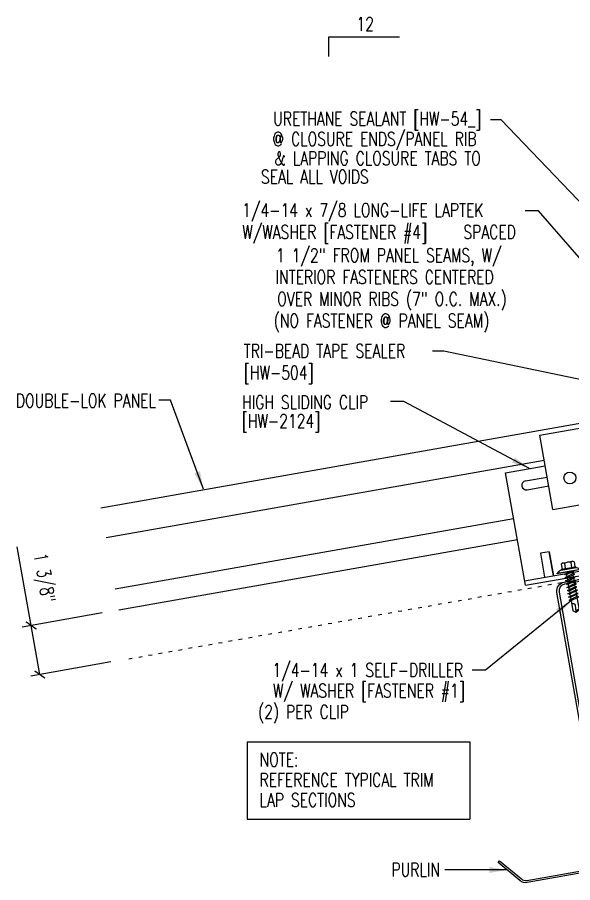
# Model space of a CAD drawing. Header units: inches. Extents: x 5.5 to 40.9, y 11.9 to 45.6.
# Drawn here: x 5.55 to 20.89, y 14.46 to 38.38 of the extents above; entities that cross this region are included whole.
import ezdxf
from ezdxf.enums import TextEntityAlignment as Align

# ---------------------------------------------------------------- set-up
doc = ezdxf.new("R2010")
doc.units = ezdxf.units.IN
doc.header["$MEASUREMENT"] = 0
doc.linetypes.add('ACAD_ISO07W100', pattern=[3, 0, -3])
for name, color, linetype in [('CLIP', 5, 'Continuous'), ('DIM', 7, 'Continuous'), ('FASTENER', 9, 'Continuous'), ('MARK', 1, 'Continuous'), ('PANEL', 11, 'Continuous'), ('STLA', 12, 'Continuous'), ('TEXT', 2, 'Continuous')]:
    doc.layers.add(name, color=color, linetype=linetype)
doc.styles.add('TEXT1', font='ROMANS.shx', dxfattribs={"width": 0.75, "height": 0.375})
doc.dimstyles.new('DETAIL', dxfattribs={"dimscale": 4, "dimtxt": 0.09375, "dimasz": 0.0625, "dimexe": 0.0625, "dimexo": 0.125, "dimgap": 0.0625, "dimtad": 1, "dimdec": 4, "dimzin": 3, "dimdsep": 46, "dimlunit": 4, "dimtxsty": 'TEXT1', "dimblk": 'ARCHTICK', "dimcen": 0.0625, "dimclrd": 7, "dimclre": 7, "dimclrt": 2, "dimadec": 0, "dimazin": 0, "dimtfac": 0.59375, "dimtdec": 4, "dimtmove": 0, "dimatfit": 3, "dimfxl": 0, "dimfrac": 2, "dimtolj": 1, "dimtzin": 3, "dimarcsym": 0})
doc.dimstyles.new('DETAIL$7', dxfattribs={"dimscale": 4, "dimtxt": 0.09375, "dimasz": 0.125, "dimexe": 0.0625, "dimexo": 0.125, "dimgap": 0.0625, "dimtad": 1, "dimdec": 4, "dimzin": 3, "dimdsep": 46, "dimlunit": 4, "dimtxsty": 'TEXT1', "dimblk": 'ARCHTICK', "dimcen": 0.0625, "dimclrd": 7, "dimclre": 7, "dimclrt": 2, "dimadec": 0, "dimazin": 0, "dimtfac": 0.59375, "dimtdec": 4, "dimtmove": 0, "dimatfit": 3, "dimfxl": 0, "dimfrac": 2, "dimtolj": 1, "dimtzin": 3, "dimarcsym": 0})

# ---------------------------------------------------------------- blocks, each defined once
blk = doc.blocks.new('MB_DW1')
at = {"layer": 'FASTENER'}
for p, q in [((-0.181, 0.276), (-0.181, 0.137)), ((-0.135, 0.302), (0.135, 0.302)), ((-0.089, 0.276), (-0.089, 0.137)), ((0.089, 0.276), (0.089, 0.137)), ((0.181, 0.276), (0.181, 0.137)), ((-0.217, 0.114), (-0.326, 0.059)), ((-0.326, 0.059), (-0.326, 0.049)), ((-0.326, 0.049), (0.326, 0.049)), ((-0.217, 0.114), (0.217, 0.114)), ((-0.193, 0.137), (0.193, 0.137)), ((-0.193, 0.119), (0.193, 0.119)), ((-0.181, 0.137), (0.181, 0.137)), ((-0.139, -0.016), (0.046, 0.037)), ((-0.104, -0.036), (0.139, 0.033)), ((-0.086, 0.037), (-0.086, -0.001)), ((-0.086, 0.037), (0.086, 0.037)), ((0.086, 0.037), (0.133, 0.037)), ((0.086, 0.018), (0.086, -0.042)), ((0.139, 0.033), (0.133, 0.037)), ((0.217, 0.114), (0.326, 0.059)), ((0.326, 0.059), (0.326, 0.049)), ((-0.104, -0.036), (-0.139, -0.016)), ((-0.139, -0.107), (0.104, -0.038)), ((-0.104, -0.127), (-0.139, -0.107)), ((-0.139, -0.198), (0.104, -0.128)), ((-0.104, -0.218), (-0.139, -0.198)), ((-0.139, -0.289), (0.104, -0.219)), ((-0.104, -0.127), (0.139, -0.058)), ((-0.104, -0.218), (0.139, -0.149)), ((-0.086, -0.031), (-0.086, -0.092)), ((-0.086, -0.122), (-0.086, -0.183)), ((-0.086, -0.213), (-0.086, -0.274)), ((0.086, -0.073), (0.086, -0.133)), ((0.086, -0.164), (0.086, -0.224)), ((0.139, -0.058), (0.104, -0.038)), ((0.139, -0.149), (0.104, -0.128)), ((0.139, -0.239), (0.104, -0.219)), ((-0.104, -0.309), (-0.139, -0.289)), ((-0.139, -0.38), (0.104, -0.31)), ((-0.104, -0.4), (-0.139, -0.38)), ((-0.139, -0.47), (0.104, -0.401)), ((-0.104, -0.491), (-0.139, -0.47)), ((-0.104, -0.309), (0.139, -0.239)), ((-0.104, -0.4), (0.139, -0.33)), ((-0.104, -0.491), (0.139, -0.421)), ((-0.086, -0.304), (-0.086, -0.364)), ((-0.086, -0.395), (-0.086, -0.455)), ((0.086, -0.255), (0.086, -0.315)), ((0.086, -0.345), (0.086, -0.406)), ((0.086, -0.436), (0.086, -0.497)), ((0.139, -0.33), (0.104, -0.31)), ((0.139, -0.421), (0.104, -0.401)), ((-0.139, -0.561), (0.104, -0.492)), ((-0.104, -0.581), (-0.139, -0.561)), ((-0.139, -0.652), (0.104, -0.583)), ((-0.104, -0.672), (-0.139, -0.652)), ((-0.139, -0.743), (0.104, -0.674)), ((-0.104, -0.581), (0.139, -0.512)), ((-0.104, -0.672), (0.139, -0.603)), ((-0.104, -0.763), (0.139, -0.694)), ((-0.086, -0.486), (-0.086, -0.546)), ((-0.086, -0.577), (-0.086, -0.637)), ((-0.086, -0.667), (-0.086, -0.728)), ((0.086, -0.527), (0.086, -0.588)), ((0.086, -0.618), (0.086, -0.679)), ((0.086, -0.709), (0.086, -1.05)), ((0.139, -0.512), (0.104, -0.492)), ((0.139, -0.603), (0.104, -0.583)), ((0.139, -0.694), (0.104, -0.674)), ((-0.104, -0.763), (-0.139, -0.743)), ((-0.086, -0.758), (-0.086, -1.05)), ((-0.002, -1.095), (0.014, -0.909)), ((0, -1.111), (-0.086, -1.05)), ((0, -1.111), (0.086, -1.05))]:
    blk.add_line(p, q, dxfattribs=at)
blk.add_lwpolyline([(-0.331, 0.037), (-0.331, 0.049), (0.331, 0.049), (0.331, 0.037)], close=True, dxfattribs=at)
for centre, radius, start, end in [((-0.135, 0.25), 0.0527, 29.8754, 150.1246), ((0, 0.138), 0.164, 56.9974, 123.0026), ((0.135, 0.25), 0.0527, 29.8754, 150.1246), ((-0.193, 0.128), 0.00894, 90, 270), ((0.193, 0.128), 0.00894, 270, 90), ((-0.046, -0.921), 0.0615, 11.1445, 130.906), ((0.054, -1.097), 0.0563, 55.4585, 194.8454)]:
    blk.add_arc(centre, radius, start, end, dxfattribs=at)
blk = doc.blocks.new('slopl1')
at = {"layer": 'MARK', "color": 6}
blk.add_lwpolyline([(0, 0), (0, 0.1368), (0.4871, 0.1368)], dxfattribs=at)
at = {"layer": 'MARK', "color": 2, "style": 'TEXT1', "width": 0.75}
blk.add_text('12', height=0.09375, dxfattribs=at).set_placement((0.1909, 0.1779))
blk.add_attdef('SLOPL1', text='', height=0.0938, dxfattribs=at).set_placement((-0.0549, 0.0243), align=Align.RIGHT)
blk = doc.blocks.new('dsc-HW-504')
at = {"layer": 'TEXT', "style": 'TEXT1', "width": 0.75}
for s, p in [('TRI-BEAD TAPE SEALER', (0, 0)), ('[HW-504]', (0, -0.6))]:
    blk.add_text(s, height=0.375, dxfattribs=at).set_placement(p)
at = {"layer": 'TEXT', "style": 'TEXT1', "flags": 1}
for tag, p in [('COLOR', (0, -1.2)), ('CALC', (0, -1.2)), ('OPT1', (0, -1.2)), ('OPT2', (0, -1.2)), ('OPT3', (0, -1.2)), ('GAGE', (0, -1.2)), ('SHPLN', (0, -1.2)), ('PART', (0, -1.2)), ('DESCRIPTION', (0, -1.2)), ('MULTIPLE', (0, -1.2)), ('SPARE1', (0, -1.8)), ('SPARE2', (0, -1.8)), ('SPARE3', (0, -1.8)), ('SPARE4', (0, -1.8)), ('SPARE5', (0, -1.8)), ('SPARE6', (0, -1.8)), ('SPARE7', (0, -1.8)), ('SPARE8', (0, -1.8)), ('SPARE9', (0, -1.8)), ('SPARE10', (0, -1.8))]:
    blk.add_attdef(tag, p, '', height=0.375, dxfattribs=at)
blk = doc.blocks.new('FD-F4')
at = {"layer": 'TEXT', "style": 'TEXT1', "width": 0.75}
for s, p in [('1/4-14 x 7/8 LONG-LIFE LAPTEK', (0.0047, -0.0408)), ('W/WASHER [FASTENER #4]', (0.0047, -0.1926))]:
    blk.add_text(s, height=0.09375, dxfattribs=at).set_placement(p)
blk.add_attdef('(QUANTITY)', (1.4847, -0.1926), '', height=0.0938, dxfattribs=at)
at = {"layer": 'TEXT', "style": 'TEXT1', "flags": 1}
for tag, p in [('Color', (0.0624, -0.4349)), ('Calc', (0.0624, -0.4349)), ('Opt1', (0.0624, -0.4349)), ('Opt2', (0.0624, -0.4349)), ('Opt3', (0.0624, -0.4349)), ('Description', (0.0624, -0.4349)), ('Multiple', (0.0624, -0.4349)), ('Part', (0.0624, -0.4349)), ('Spare1', (0.0624, -0.6224)), ('Spare2', (0.0624, -0.6224)), ('Spare3', (0.0624, -0.6224)), ('Spare4', (0.0624, -0.6224)), ('Spare5', (0.0624, -0.6224)), ('Spare6', (0.0624, -0.6224)), ('Spare7', (0.0624, -0.6224)), ('Spare8', (0.0624, -0.6224)), ('Spare9', (0.0624, -0.6224)), ('Spare10', (0.0624, -0.6224))]:
    blk.add_attdef(tag, p, '', height=0.0938, dxfattribs=at)
blk = doc.blocks.new('_ArchTick')
at = {"color": 0, "linetype": 'ByBlock', "const_width": 0.15}
blk.add_lwpolyline([(-0.5, -0.5), (0.5, 0.5)], dxfattribs=at)
blk = doc.blocks.new('A$C30686E82')
for p, q in [((-2.715, 0.761), (3.437, 0.761)), ((-2.715, 0.761), (-2.715, -1.379)), ((3.437, 0.761), (3.437, -1.379)), ((-2.715, -1.379), (3.437, -1.379))]:
    blk.add_line(p, q)
at = {"layer": 'TEXT', "style": 'TEXT1', "width": 0.75}
for s, p in [('NOTE:', (-2.368, 0.081)), ('REFERENCE TYPICAL TRIM', (-2.368, -0.477)), ('LAP SECTIONS', (-2.368, -1.035))]:
    blk.add_text(s, height=0.375, dxfattribs=at).set_placement(p)
blk = doc.blocks.new('*D38')
at = {"layer": 'DEFPOINTS', "color": 0}
for p in [(8.384, 22.004), (5.929, 21.572), (8.623, 20.65)]:
    blk.add_point(p, dxfattribs=at)
at = {"layer": 'TEXT', "color": 7, "lineweight": -2}
for p, q in [((5.929, 21.572), (5.546, 23.748)), ((7.892, 21.918), (5.683, 21.528)), ((6.168, 20.217), (5.929, 21.572)), ((8.131, 20.564), (5.922, 20.174))]:
    blk.add_line(p, q, dxfattribs=at)
at = {"layer": 'TEXT', "color": 7, "lineweight": -2, "xscale": 0.25, "yscale": 0.25, "zscale": 0.25}
for p, rotation in [((5.929, 21.572), 99.99999999999987), ((6.168, 20.217), 279.9999999999999)]:
    blk.add_blockref('_ArchTick', p, dxfattribs=dict(at, rotation=rotation))
at = {"layer": 'TEXT', "color": 2, "insert": (6.243, 22.876), "char_height": 0.375, "attachment_point": 5, "rotation": 280, "style": 'TEXT1'}
blk.add_mtext('\\A1;1 3/8"', dxfattribs=at)
blk = doc.blocks.new('A$C597373EB')
at = {"layer": 'CLIP'}
for p, q in [((-0.387, 5.203), (1.766, 5.583)), ((1.766, 5.583), (2.128, 3.529)), ((-0.025, 3.149), (-0.387, 5.203)), ((1.916, 4.735), (3.097, 4.944)), ((3.097, 4.944), (3.645, 1.838)), ((-1.334, 4.162), (-0.238, 4.356)), ((1.97, 4.428), (2.578, 4.535)), ((-0.787, 1.056), (-1.334, 4.162)), ((2.013, 4.181), (2.621, 4.289)), ((-0.783, 3.942), (-0.183, 4.048)), ((-0.74, 3.696), (-0.14, 3.802)), ((-0.025, 3.149), (2.128, 3.529)), ((2.951, 2.526), (2.705, 2.483)), ((2.705, 2.483), (2.822, 1.82)), ((3.068, 1.863), (2.951, 2.526)), ((-0.808, 1.18), (3.623, 1.961)), ((-0.127, 1.983), (-0.373, 1.94)), ((-0.373, 1.94), (-0.256, 1.277)), ((-0.127, 1.983), (-0.01, 1.32)), ((-0.01, 1.32), (-0.127, 1.983)), ((-0.787, 1.056), (3.645, 1.838))]:
    blk.add_line(p, q, dxfattribs=at)
for centre in [(1.392, 4.189), (0.442, 4.021), (1.014, 3.625)]:
    blk.add_circle(centre, 0.165, dxfattribs=at)
for centre, start, end in [((2.591, 4.41), 280, 100), ((-0.761, 3.819), 100, 280)]:
    blk.add_arc(centre, 0.125, start, end, dxfattribs=at)

msp = doc.modelspace()

# ---------------------------------------------------------------- linework, layer by layer
at = {"layer": 'PANEL'}
for p, q in [((20.10652, 26.12661), (7.99755, 23.99148)), ((19.25891, 24.52104), (8.24656, 22.57926))]:
    msp.add_line(p, q, dxfattribs=at)
for points in [[(7.85064, 24.82462), (26.56904, 28.12518)], [(19.36136, 23.94), (8.34901, 21.99822)]]:
    msp.add_lwpolyline(points, dxfattribs=at)
at = {"layer": 'STLA'}
msp.add_lwpolyline([(18.87068, 15.07296), (19.47178, 14.56858, 0.22169466), (19.62486, 14.52756), (21.60667, 14.87701, 0.41421356), (21.75876, 15.09422), (21.10711, 18.7899), (20.45546, 22.48559, -0.41421356), (20.65606, 22.77208), (22.39167, 23.07811, -0.22169466), (22.59357, 23.02401), (23.19468, 22.51963), (23.15624, 22.47382), (22.55514, 22.9782, 0.22169466), (22.40205, 23.01922), (20.66645, 22.71319, 0.41421356), (20.51435, 22.49598), (21.166, 18.80029), (21.81765, 15.1046, -0.41421356), (21.61705, 14.81811), (19.63524, 14.46867, -0.22169466), (19.43334, 14.52277), (18.83224, 15.02715)], format="xyb", close=True, dxfattribs=at)
at = {"layer": 'TEXT', "color": 7}
msp.add_line((18.91653, 35.54645), (18.61514, 35.54645), dxfattribs=at)
at = {"layer": 'TEXT', "linetype": 'ACAD_ISO07W100', "ltscale": 0.06}
msp.add_line((8.6231, 20.65034), (30.53902, 24.51471), dxfattribs=at)

# ---------------------------------------------------------------- block references
for name, p in [('dsc-HW-504', (11.80254, 28.971)), ('A$C30686E82', (14.60723, 17.59723))]:
    msp.add_blockref(name, p)
at = {"layer": 'FASTENER', "rotation": 9.99999999999992}
msp.add_blockref('MB_DW1', (20.79823, 23.02428), dxfattribs=at)
at = {"layer": 'MARK', "xscale": 4, "yscale": 4, "zscale": 4}
msp.add_blockref('slopl1', (14.15294, 37.28994), dxfattribs=at)
at = {"layer": 'TEXT', "xscale": 4, "yscale": 4, "zscale": 4}
msp.add_blockref('FD-F4', (11.73947, 33.02423), dxfattribs=at).add_auto_attribs({'(QUANTITY)': ' SPACED'})
at = {"layer": 'TEXT'}
msp.add_blockref('A$C597373EB', (20.36969, 21.62653), dxfattribs=at)

# ---------------------------------------------------------------- texts
at = {"layer": 'TEXT', "style": 'TEXT1', "width": 0.75}
for s, p in [('URETHANE SEALANT [HW-54_]', (18.36434, 35.38513)), ('@ CLOSURE ENDS/PANEL RIB', (18.23126, 34.82892)), ('& LAPPING CLOSURE TABS TO', (18.35307, 34.29459)), ('SEAL ALL VOIDS', (15.25493, 33.78275)), ('1 1/2" FROM PANEL SEAMS, W/', (18.92468, 31.61519)), ('INTERIOR FASTENERS CENTERED ', (18.90034, 31.01153)), ('OVER MINOR RIBS (7" O.C. MAX.)', (19.06625, 30.40798)), ('(NO FASTENER @ PANEL SEAM)', (18.58541, 29.80572)), ('DOUBLE-LOK PANEL', (9.37464, 27.59751)), ('1/4-14 x 1 SELF-DRILLER', (17.86135, 20.15164)), ('W/ WASHER [FASTENER #1]', (17.9114, 19.58333)), ('(2) PER CLIP', (14.70524, 18.99728)), ('PURLIN', (17.22149, 14.63506))]:
    msp.add_text(s, height=0.375, dxfattribs=at).set_placement(p, align=Align.RIGHT)
for s, p in [('HIGH SLIDING CLIP', (11.75578, 27.55405)), ('[HW-2124]', (11.74615, 27.03432))]:
    msp.add_text(s, height=0.375, dxfattribs=at).set_placement(p)

# ---------------------------------------------------------------- dimensions: what is measured, and where the dimension line sits
at = {"layer": 'TEXT'}
dim = msp.add_aligned_dim(p1=(8.6231, 20.65034), p2=(8.38434, 22.00445), distance=2.4928, dimstyle='DETAIL', dxfattribs=at)
dim.commit()
dim.dimension.update_dxf_attribs({"geometry": '*D38', "text_midpoint": (6.24341, 22.87583)})

# ---------------------------------------------------------------- leaders
at = {"layer": 'DIM'}
for points in [[(23.94859, 28.42648), (19.94201, 33.02542), (19.57625, 33.02542)], [(23.83881, 27.79569), (17.33399, 29.14749), (17.01594, 29.14749)], [(10.68961, 25.33933), (9.77531, 27.79474), (9.45726, 27.79474)]]:
    msp.add_leader(points, dimstyle='DETAIL$7', dxfattribs=at)
at = {"layer": 'TEXT'}
for points in [[(25.43514, 27.94004), (24.76286, 29.41558), (18.91653, 35.54645)], [(19.69812, 25.90578), (16.22272, 27.75689), (15.85677, 27.75689)], [(20.86657, 22.27304), (18.48395, 20.33952), (18.11499, 20.33952)], [(19.08363, 14.8162), (17.72549, 14.8162), (17.36171, 14.8162)]]:
    msp.add_leader(points, dimstyle='DETAIL$7', dxfattribs=at)

doc.saveas('drawing.dxf')
